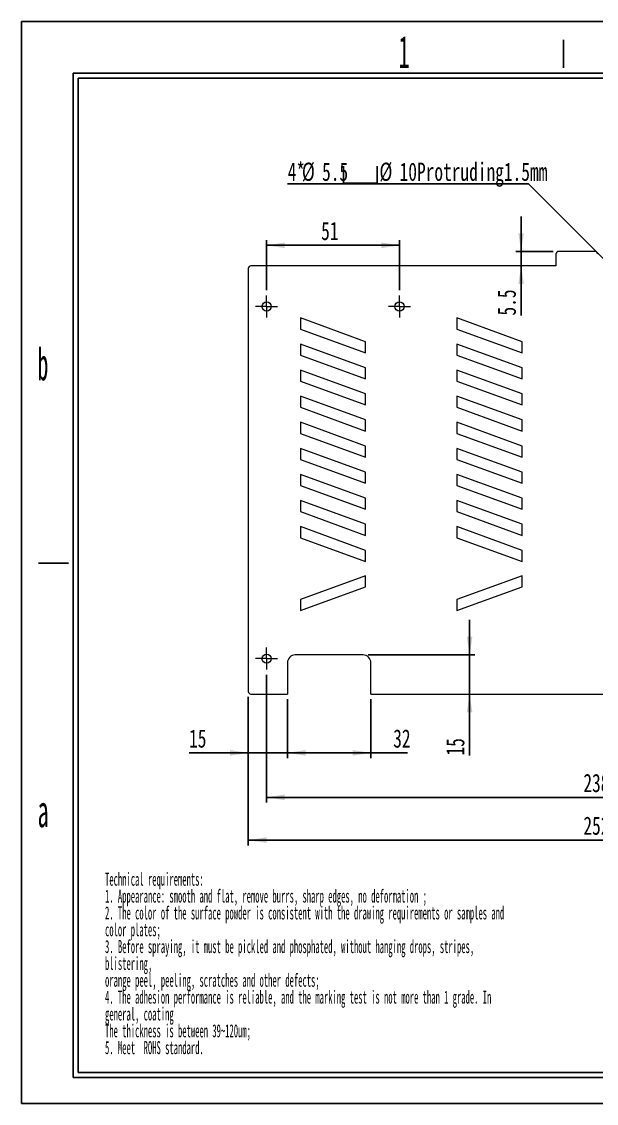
# Model space of a CAD drawing. Header units: millimetres. Extents: x 2 to 295, y 1 to 209.
# Drawn here: x 1.8 to 112, y 1.3 to 208.7 of the extents above; entities that cross this region are included whole.
import ezdxf

# ---------------------------------------------------------------- set-up
doc = ezdxf.new("R2010")
doc.units = ezdxf.units.MM
doc.linetypes.add('CENTER', pattern=[10.16, 6.35, -1.27, 1.27, -1.27])
doc.layers.add('DIM', color=5, linetype='Continuous')
doc.layers.add('SLD-0', color=179, linetype='Continuous')
doc.layers.add('中心线', color=1, linetype='CENTER', lineweight=15)
doc.styles.add('SLDTEXTSTYLE1', font='TXT', dxfattribs={"width": 0.469})
doc.styles.add('SLDTEXTSTYLE13', font='TXT', dxfattribs={"width": 0.7})
doc.styles.add('SLDTEXTSTYLE2', font='TXT', dxfattribs={"width": 0.484})
doc.styles.add('SLDTEXTSTYLE5', font='TXT', dxfattribs={"width": 0.5025})
doc.dimstyles.new('SLDDIMSTYLE0', dxfattribs={"dimtxt": 3.5, "dimasz": 3.5, "dimexe": 0, "dimexo": 0.0625, "dimgap": 0.875, "dimtad": 2, "dimlfac": 2, "dimrnd": 1e-09, "dimzin": 12, "dimdsep": 46, "dimtxsty": 'SLDTEXTSTYLE1', "dimsah": 1, "dimcen": 0.09, "dimadec": 0, "dimazin": 3, "dimtfac": 1, "dimtofl": 0, "dimtmove": 0, "dimatfit": 3, "dimfxl": 0, "dimfrac": 2, "dimtolj": 1, "dimtzin": 12, "dimarcsym": 0})
doc.dimstyles.new('SLDDIMSTYLE2', dxfattribs={"dimtxt": 3.5, "dimasz": 3.5, "dimexe": 0, "dimexo": 0.0625, "dimgap": 0.875, "dimtad": 0, "dimtih": 1, "dimtoh": 1, "dimlfac": 2, "dimrnd": 1e-09, "dimzin": 12, "dimdsep": 46, "dimtxsty": 'SLDTEXTSTYLE1', "dimsah": 1, "dimcen": 0, "dimadec": 0, "dimazin": 3, "dimtfac": 1, "dimtmove": 0, "dimatfit": 3, "dimfxl": 0, "dimfrac": 2, "dimtolj": 1, "dimtzin": 12, "dimarcsym": 0})
doc.dimstyles.new('SLDDIMSTYLE3', dxfattribs={"dimtxt": 3.5, "dimasz": 3.5, "dimexe": 0, "dimexo": 0.0625, "dimgap": 0.875, "dimtad": 2, "dimlfac": 2, "dimrnd": 1e-09, "dimzin": 12, "dimdsep": 46, "dimtxsty": 'SLDTEXTSTYLE1', "dimsah": 1, "dimcen": 0.09, "dimadec": 0, "dimazin": 3, "dimtfac": 1, "dimtmove": 0, "dimatfit": 0, "dimfxl": 0, "dimfrac": 2, "dimtolj": 1, "dimtzin": 12, "dimarcsym": 0})

# ---------------------------------------------------------------- blocks, each defined once
blk = doc.blocks.new('SW_NOTE_0')
at = {"layer": 'SLD-0', "color": 0, "char_height": 2.5, "attachment_point": 1, "style": 'SLDTEXTSTYLE2'}
for s, insert in [('Technical requirements:', (0, 3.22)), ('1. Appearance: smooth and flat, remove burrs, sharp edges, no deformation ;', (0, -0.01)), ('2. The color of the surface powder is consistent with the drawing requirements or samples and', (0, -3.24)), ('color plates;', (0, -6.46)), ('3. Before spraying, it must be pickled and phosphated, without hanging drops, stripes,', (0, -9.69)), ('blistering,', (0, -12.92)), ('orange peel, peeling, scratches and other defects;', (0, -16.15)), ('4. The adhesion performance is reliable, and the marking test is not more than 1 grade. In', (0, -19.38)), ('general, coating', (0, -22.61)), ('The thickness is between 39~120um;', (0, -25.84)), ('5. Meet  ROHS standard.', (0, -29.07))]:
    blk.add_mtext(s, dxfattribs=dict(at, insert=insert))
blk = doc.blocks.new('_D')
at = {"layer": 'DIM'}
for p, q in [((45.28, 79.26), (45.28, 50.76)), ((171.28, 79.26), (171.28, 50.76)), ((45.28, 51.76), (171.28, 51.76))]:
    blk.add_line(p, q, dxfattribs=at)
for points in [[(45.28, 51.76), (48.78, 51.23), (48.78, 52.3)], [(171.28, 51.76), (167.78, 52.3), (167.78, 51.23)]]:
    blk.add_solid(points, dxfattribs=at)
at = {"layer": 'DIM', "insert": (109.54, 56.28), "char_height": 3.5, "attachment_point": 1, "style": 'SLDTEXTSTYLE13'}
blk.add_mtext('252', dxfattribs=at)
blk = doc.blocks.new('_D_3')
at = {"layer": 'DIM'}
for p, q in [((48.78, 83.44), (48.78, 58.96)), ((167.78, 83.44), (167.78, 58.96)), ((48.78, 59.96), (167.78, 59.96))]:
    blk.add_line(p, q, dxfattribs=at)
for points in [[(48.78, 59.96), (52.28, 59.42), (52.28, 60.5)], [(167.78, 59.96), (164.28, 60.5), (164.28, 59.42)]]:
    blk.add_solid(points, dxfattribs=at)
at = {"layer": 'DIM', "insert": (109.54, 64.47), "char_height": 3.5, "attachment_point": 1, "style": 'SLDTEXTSTYLE13'}
blk.add_mtext('238', dxfattribs=at)
blk = doc.blocks.new('SW_SYMBOL_HOLE_SPOT')
at = {"layer": 'DIM', "color": 0}
for p, q in [((0, 875), (0, 75)), ((1600, 75), (1600, 875)), ((0, 75), (1600, 75))]:
    blk.add_line(p, q, dxfattribs=at)
blk = doc.blocks.new('_D_7')
at = {"layer": 'DIM'}
for p, q in [((99.03, 177.56), (52.83, 177.56)), ((119.81, 156.79), (99.03, 177.56)), ((121.76, 154.84), (119.81, 156.79)), ((121.76, 154.84), (126.52, 150.08))]:
    blk.add_line(p, q, dxfattribs=at)
for points in [[(119.81, 156.79), (117.72, 159.64), (116.96, 158.88)], [(121.76, 154.84), (123.85, 151.99), (124.61, 152.75)]]:
    blk.add_solid(points, dxfattribs=at)
at = {"layer": 'DIM', "xscale": 0.004072727272727273, "yscale": 0.004072727272727273, "zscale": 0.004072727272727273}
blk.add_blockref('SW_SYMBOL_HOLE_SPOT', (63.51, 177.42), dxfattribs=at)
at = {"layer": 'DIM', "char_height": 3.5, "attachment_point": 1, "style": 'SLDTEXTSTYLE13'}
for s, insert in [('4*', (52.83, 181.65)), ('%%c', (55.56, 181.65)), ('5.5', (59.43, 181.65)), ('%%c', (70.43, 181.65)), ('10Protruding1.5mm', (74.3, 181.65))]:
    blk.add_mtext(s, dxfattribs=dict(at, insert=insert))
blk = doc.blocks.new('_D_9')
at = {"layer": 'DIM'}
for p, q in [((48.78, 157.19), (48.78, 166.79)), ((74.28, 157.19), (74.28, 166.79)), ((74.28, 165.79), (48.78, 165.79))]:
    blk.add_line(p, q, dxfattribs=at)
for points in [[(48.78, 165.79), (52.28, 165.25), (52.28, 166.33)], [(74.28, 165.79), (70.78, 166.33), (70.78, 165.25)]]:
    blk.add_solid(points, dxfattribs=at)
at = {"layer": 'DIM', "insert": (59.25, 170.3), "char_height": 3.5, "attachment_point": 1, "style": 'SLDTEXTSTYLE13'}
blk.add_mtext('51', dxfattribs=at)
blk = doc.blocks.new('_D_10')
at = {"layer": 'DIM'}
for p, q in [((45.28, 79.26), (45.28, 67.49)), ((52.78, 78.76), (52.78, 67.49)), ((45.28, 68.49), (33.92, 68.49)), ((52.78, 68.49), (45.28, 68.49)), ((52.78, 68.49), (59.52, 68.49))]:
    blk.add_line(p, q, dxfattribs=at)
for points in [[(45.28, 68.49), (41.78, 69.03), (41.78, 67.95)], [(52.78, 68.49), (56.28, 67.95), (56.28, 69.03)]]:
    blk.add_solid(points, dxfattribs=at)
at = {"layer": 'DIM', "insert": (33.92, 73), "char_height": 3.5, "attachment_point": 1, "style": 'SLDTEXTSTYLE13'}
blk.add_mtext('15', dxfattribs=at)
blk = doc.blocks.new('_D_11')
at = {"layer": 'DIM'}
for p, q in [((52.78, 78.76), (52.78, 67.49)), ((68.78, 78.76), (68.78, 67.49)), ((52.78, 68.49), (68.78, 68.49)), ((68.78, 68.49), (75.8, 68.49))]:
    blk.add_line(p, q, dxfattribs=at)
for points in [[(52.78, 68.49), (56.28, 67.95), (56.28, 69.03)], [(68.78, 68.49), (65.28, 69.03), (65.28, 67.95)]]:
    blk.add_solid(points, dxfattribs=at)
at = {"layer": 'DIM', "insert": (73.07, 73), "char_height": 3.5, "attachment_point": 1, "style": 'SLDTEXTSTYLE13'}
blk.add_mtext('32', dxfattribs=at)
blk = doc.blocks.new('_D_12')
at = {"layer": 'DIM'}
for p, q in [((87.72, 87.26), (87.72, 93.99)), ((68.28, 87.26), (88.72, 87.26)), ((87.72, 87.26), (87.72, 79.76)), ((87.72, 79.76), (87.72, 67.98))]:
    blk.add_line(p, q, dxfattribs=at)
for points in [[(87.72, 87.26), (88.26, 90.76), (87.18, 90.76)], [(87.72, 79.76), (87.18, 76.26), (88.26, 76.26)]]:
    blk.add_solid(points, dxfattribs=at)
at = {"layer": 'DIM', "insert": (83.21, 67.98), "char_height": 3.5, "attachment_point": 1, "rotation": 90, "style": 'SLDTEXTSTYLE13'}
blk.add_mtext('15', dxfattribs=at)
blk = doc.blocks.new('_D_16')
at = {"layer": 'DIM'}
for p, q in [((97.61, 164.61), (97.61, 171.34)), ((103.78, 164.61), (96.61, 164.61)), ((97.61, 164.61), (97.61, 161.86)), ((97.61, 161.86), (97.61, 152.33))]:
    blk.add_line(p, q, dxfattribs=at)
for points in [[(97.61, 164.61), (98.14, 168.11), (97.07, 168.11)], [(97.61, 161.86), (97.07, 158.36), (98.14, 158.36)]]:
    blk.add_solid(points, dxfattribs=at)
at = {"layer": 'DIM', "insert": (93.09, 152.33), "char_height": 3.5, "attachment_point": 1, "rotation": 90, "style": 'SLDTEXTSTYLE13'}
blk.add_mtext('5.5', dxfattribs=at)
blk = doc.blocks.new('SW_CENTERMARKSYMBOL_0')
at = {"layer": '中心线', "color": 0}
for p, q in [((0, 1.25), (0, 2.125)), ((-1.25, 0), (-2.125, 0)), ((0, 0), (-1.25, 0)), ((0, 0), (0, 1.25)), ((0, 0), (0, -1.25)), ((0, 0), (1.25, 0)), ((1.25, 0), (2.125, 0)), ((0, -1.25), (0, -2.125))]:
    blk.add_line(p, q, dxfattribs=at)
blk = doc.blocks.new('SW_CENTERMARKSYMBOL_2')
at = {"layer": '中心线', "color": 0}
for p, q in [((0, 1.25), (0, 2.125)), ((-1.25, 0), (-2.125, 0)), ((0, 0), (-1.25, 0)), ((0, 0), (0, 1.25)), ((0, 0), (0, -1.25)), ((0, 0), (1.25, 0)), ((1.25, 0), (2.125, 0)), ((0, -1.25), (0, -2.125))]:
    blk.add_line(p, q, dxfattribs=at)
blk = doc.blocks.new('SW_CENTERMARKSYMBOL_4')
at = {"layer": '中心线', "color": 0}
for p, q in [((0, 1.25), (0, 2.125)), ((-1.25, 0), (-2.125, 0)), ((0, 0), (-1.25, 0)), ((0, 0), (0, 1.25)), ((0, 0), (0, -1.25)), ((0, 0), (1.25, 0)), ((1.25, 0), (2.125, 0)), ((0, -1.25), (0, -2.125))]:
    blk.add_line(p, q, dxfattribs=at)

msp = doc.modelspace()

# ---------------------------------------------------------------- linework, layer by layer
at = {"color": 7, "linetype": 'Continuous', "lineweight": 15}
for p, q in [((104.2847, 164.1139), (104.2847, 161.8639)), ((111.7847, 164.6139), (104.7847, 164.6139)), ((104.2847, 161.8639), (45.7847, 161.8639)), ((45.2847, 161.3639), (45.2847, 80.2639)), ((67.7847, 147.3143), (55.2847, 151.8639)), ((55.2847, 151.8639), (55.2847, 149.7355)), ((97.7847, 147.3143), (85.2847, 151.8639)), ((85.2847, 151.8639), (85.2847, 149.7355)), ((55.2847, 149.7355), (67.7847, 145.1859)), ((85.2847, 149.7355), (97.7847, 145.1859)), ((67.7847, 145.1859), (67.7847, 147.3143)), ((97.7847, 145.1859), (97.7847, 147.3143)), ((67.7847, 142.3143), (55.2847, 146.8639)), ((55.2847, 146.8639), (55.2847, 144.7355)), ((97.7847, 142.3143), (85.2847, 146.8639)), ((85.2847, 146.8639), (85.2847, 144.7355)), ((55.2847, 144.7355), (67.7847, 140.1859)), ((85.2847, 144.7355), (97.7847, 140.1859)), ((67.7847, 137.3143), (55.2847, 141.8639)), ((55.2847, 141.8639), (55.2847, 139.7355)), ((67.7847, 140.1859), (67.7847, 142.3143)), ((97.7847, 137.3143), (85.2847, 141.8639)), ((85.2847, 141.8639), (85.2847, 139.7355)), ((97.7847, 140.1859), (97.7847, 142.3143)), ((55.2847, 139.7355), (67.7847, 135.1859)), ((85.2847, 139.7355), (97.7847, 135.1859)), ((67.7847, 135.1859), (67.7847, 137.3143)), ((97.7847, 135.1859), (97.7847, 137.3143)), ((67.7847, 132.3143), (55.2847, 136.8639)), ((55.2847, 136.8639), (55.2847, 134.7355)), ((97.7847, 132.3143), (85.2847, 136.8639)), ((85.2847, 136.8639), (85.2847, 134.7355)), ((55.2847, 134.7355), (67.7847, 130.1859)), ((85.2847, 134.7355), (97.7847, 130.1859)), ((67.7847, 127.3143), (55.2847, 131.8639)), ((55.2847, 131.8639), (55.2847, 129.7355)), ((67.7847, 130.1859), (67.7847, 132.3143)), ((97.7847, 127.3143), (85.2847, 131.8639)), ((85.2847, 131.8639), (85.2847, 129.7355)), ((97.7847, 130.1859), (97.7847, 132.3143)), ((55.2847, 129.7355), (67.7847, 125.1859)), ((85.2847, 129.7355), (97.7847, 125.1859)), ((67.7847, 122.3143), (55.2847, 126.8639)), ((55.2847, 126.8639), (55.2847, 124.7355)), ((67.7847, 125.1859), (67.7847, 127.3143)), ((97.7847, 122.3143), (85.2847, 126.8639)), ((85.2847, 126.8639), (85.2847, 124.7355)), ((97.7847, 125.1859), (97.7847, 127.3143)), ((55.2847, 124.7355), (67.7847, 120.1859)), ((85.2847, 124.7355), (97.7847, 120.1859)), ((67.7847, 117.3143), (55.2847, 121.8639)), ((55.2847, 121.8639), (55.2847, 119.7355)), ((67.7847, 120.1859), (67.7847, 122.3143)), ((97.7847, 117.3143), (85.2847, 121.8639)), ((85.2847, 121.8639), (85.2847, 119.7355)), ((97.7847, 120.1859), (97.7847, 122.3143)), ((55.2847, 119.7355), (67.7847, 115.1859)), ((85.2847, 119.7355), (97.7847, 115.1859)), ((67.7847, 112.3143), (55.2847, 116.8639)), ((55.2847, 116.8639), (55.2847, 114.7355)), ((67.7847, 115.1859), (67.7847, 117.3143)), ((97.7847, 112.3143), (85.2847, 116.8639)), ((85.2847, 116.8639), (85.2847, 114.7355)), ((97.7847, 115.1859), (97.7847, 117.3143)), ((55.2847, 114.7355), (67.7847, 110.1859)), ((85.2847, 114.7355), (97.7847, 110.1859)), ((67.7847, 110.1859), (67.7847, 112.3143)), ((97.7847, 110.1859), (97.7847, 112.3143)), ((67.7847, 107.3143), (55.2847, 111.8639)), ((55.2847, 111.8639), (55.2847, 109.7355)), ((97.7847, 107.3143), (85.2847, 111.8639)), ((85.2847, 111.8639), (85.2847, 109.7355)), ((55.2847, 109.7355), (67.7847, 105.1859)), ((85.2847, 109.7355), (97.7847, 105.1859)), ((67.7847, 105.1859), (67.7847, 107.3143)), ((97.7847, 105.1859), (97.7847, 107.3143)), ((67.7847, 102.4359), (55.2847, 97.8863)), ((67.7847, 100.3075), (67.7847, 102.4359)), ((97.7847, 102.4359), (85.2847, 97.8863)), ((97.7847, 100.3075), (97.7847, 102.4359)), ((55.2847, 95.7579), (67.7847, 100.3075)), ((85.2847, 95.7579), (97.7847, 100.3075)), ((55.2847, 97.8863), (55.2847, 95.7579)), ((85.2847, 97.8863), (85.2847, 95.7579)), ((67.2847, 87.2639), (54.2847, 87.2639)), ((52.7847, 85.7639), (52.7847, 79.7639)), ((68.7847, 79.7639), (68.7847, 85.7639)), ((45.7847, 79.7639), (52.7847, 79.7639)), ((68.7847, 79.7639), (160.1597, 79.7639))]:
    msp.add_line(p, q, dxfattribs=at)
for centre in [(48.7847, 154.0639), (74.2847, 154.0639), (48.7847, 86.5639)]:
    msp.add_circle(centre, 0.875, dxfattribs=at)
for centre, radius, start, end in [((104.7847, 164.1139), 0.5, 90, 180), ((111.7847, 164.1139), 0.5, 0, 90), ((45.7847, 161.3639), 0.5, 90, 180), ((54.2847, 85.7639), 1.5, 90, 180), ((67.2847, 85.7639), 1.5, 0, 90), ((45.7847, 80.2639), 0.5, 180, 270)]:
    msp.add_arc(centre, radius, start, end, dxfattribs=at)
at = {"layer": 'SLD-0'}
for p, q in [((1.812, 208.6737), (295.1066, 208.6737)), ((1.812, 1.2938), (1.812, 208.6737)), ((12.6748, 7.2189), (12.6748, 197.811)), ((12.6748, 197.811), (289.1814, 197.811)), ((289.1814, 7.2189), (12.6748, 7.2189)), ((295.1066, 1.2938), (1.812, 1.2938))]:
    msp.add_line(p, q, dxfattribs=at)
at = {"layer": 'SLD-0', "color": 6, "linetype": 'Continuous'}
for p, q in [((105.701, 199.786), (105.701, 205.1695)), ((11.6873, 6.2314), (11.6873, 198.7985)), ((11.6873, 198.7985), (290.1689, 198.7985)), ((10.8046, 104.8527), (5.0681, 104.8527)), ((290.1689, 6.2314), (11.6873, 6.2314))]:
    msp.add_line(p, q, dxfattribs=at)

# ---------------------------------------------------------------- block references
at = {"layer": 'SLD-0', "color": 5}
msp.add_blockref('SW_NOTE_0', (17.8054, 42.2975), dxfattribs=at)
at = {"layer": '中心线'}
for name, p in [('SW_CENTERMARKSYMBOL_0', (48.7847, 154.0639)), ('SW_CENTERMARKSYMBOL_4', (74.2847, 154.0639)), ('SW_CENTERMARKSYMBOL_2', (48.7847, 86.5639))]:
    msp.add_blockref(name, p, dxfattribs=at)

# ---------------------------------------------------------------- texts
at = {"layer": 'SLD-0', "char_height": 6.172, "attachment_point": 1, "style": 'SLDTEXTSTYLE5'}
for s, insert in [('1', (74.111, 205.9712)), ('b', (4.8346, 146.0918)), ('a', (4.8798, 60.4234))]:
    msp.add_mtext(s, dxfattribs=dict(at, insert=insert))

# ---------------------------------------------------------------- dimensions: what is measured, and where the dimension line sits
at = {"layer": 'DIM'}
dim = msp.add_diameter_dim_2p(p1=(119.8123, 156.7861), p2=(121.757, 154.8417), text='4*%%c5.5{\\fGDT;v}%%c10Protruding1.5mm', dimstyle='SLDDIMSTYLE2', dxfattribs=at)
dim.commit()
dim.dimension.update_dxf_attribs({"geometry": '_D_7', "text_midpoint": (75.1387, 179.3861), "dimtype": 163})
for base, p1, p2, dimstyle, picture, middle in [((48.7847, 165.7903), (74.2847, 156.1889), (48.7847, 156.1889), 'SLDDIMSTYLE0', '_D_9', (60.6098, 165.7903)), ((45.2847, 68.4891), (52.7847, 79.7639), (45.2847, 80.2639), 'SLDDIMSTYLE3', '_D_10', (35.2847, 68.4891)), ((171.2847, 51.7639), (45.2847, 80.2639), (171.2847, 80.2639), 'SLDDIMSTYLE0', '_D', (111.5813, 51.7639))]:
    dim = msp.add_linear_dim(base=base, p1=p1, p2=p2, dimstyle=dimstyle, dxfattribs=at)
    dim.commit()
    dim.dimension.update_dxf_attribs({"geometry": picture, "text_midpoint": middle, "dimtype": 160})
for base, p1, p2, angle, dimstyle, picture, middle in [((97.6054, 161.8639), (104.7847, 164.6139), (104.2847, 161.8639), 90, 'SLDDIMSTYLE3', '_D_16', (97.6054, 154.3681)), ((87.7213, 79.7639), (67.2847, 87.2639), (68.7847, 79.7639), 90, 'SLDDIMSTYLE3', '_D_12', (87.7213, 69.3438)), ((167.7847, 59.963), (48.7847, 84.4389), (167.7847, 84.4389), 0, 'SLDDIMSTYLE0', '_D_3', (111.5813, 59.963)), ((68.7847, 68.4891), (52.7847, 79.7639), (68.7847, 79.7639), 0, 'SLDDIMSTYLE0', '_D_11', (74.4343, 68.4891))]:
    dim = msp.add_linear_dim(base=base, p1=p1, p2=p2, angle=angle, dimstyle=dimstyle, dxfattribs=at)
    dim.commit()
    dim.dimension.update_dxf_attribs({"geometry": picture, "text_midpoint": middle, "dimtype": 160})

doc.saveas('drawing.dxf')
